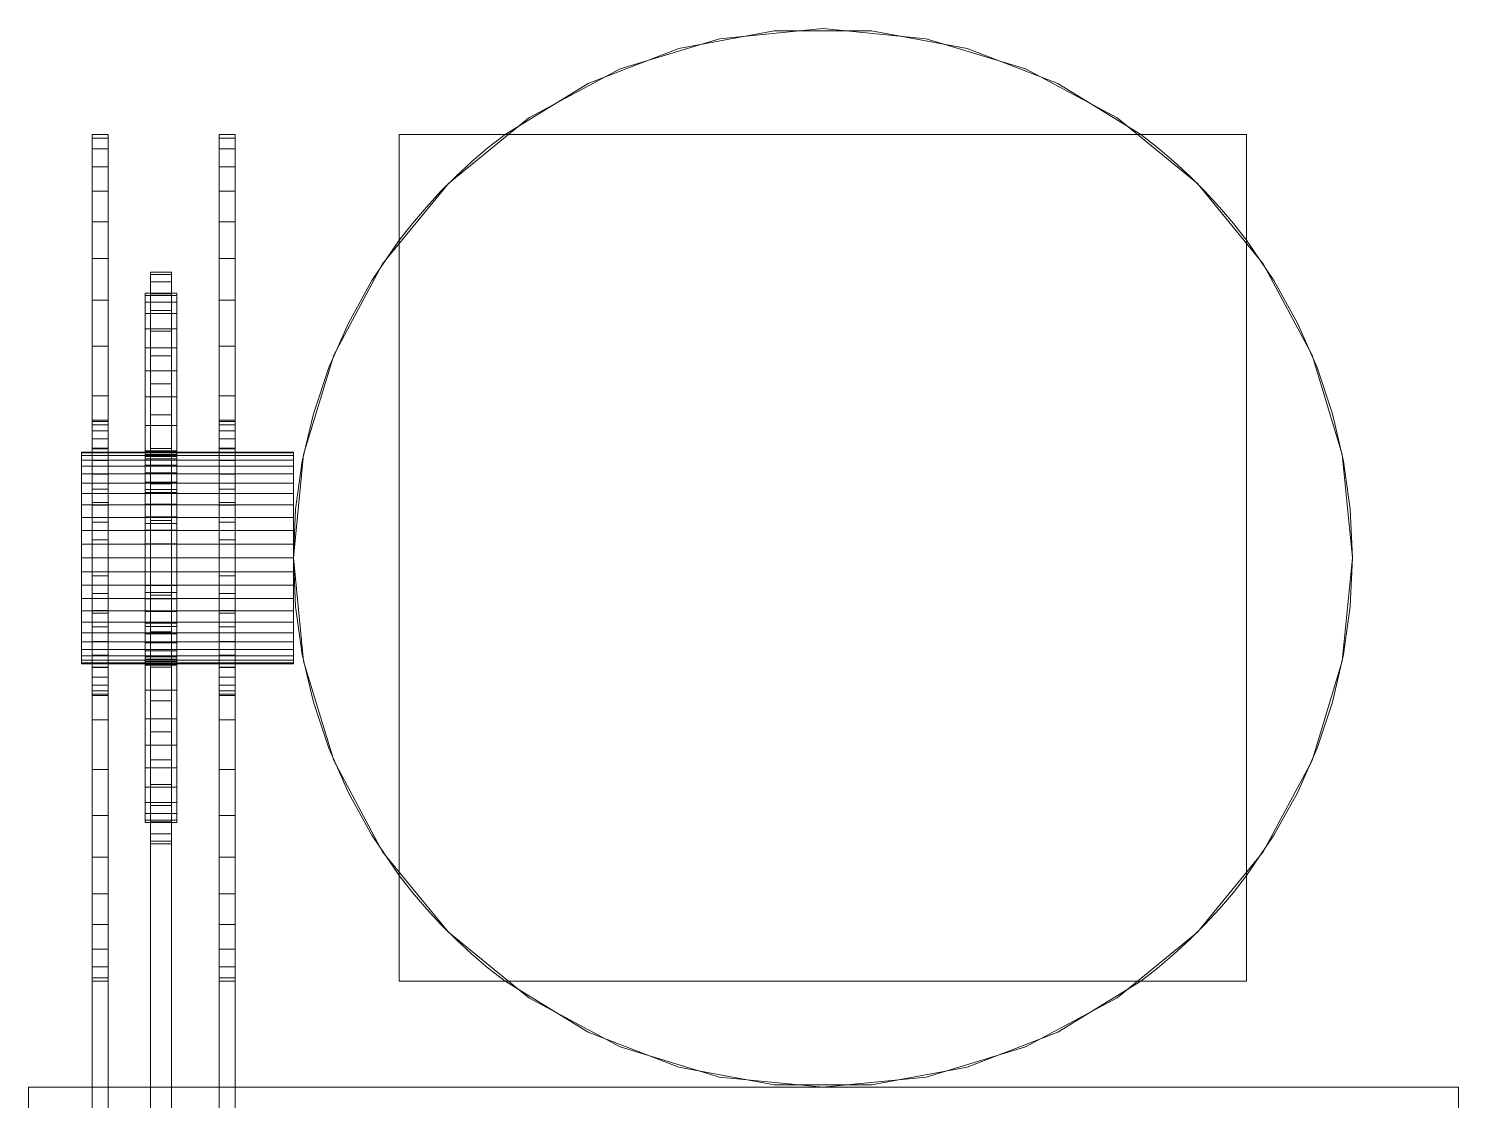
# Model space of a CAD drawing. Header units: millimetres. Extents: x -1970 to 59977, y -65068 to 6837.
# Drawn here: x 795 to 1065, y -62177.5 to -61975 of the extents above; entities that cross this region are included whole.
import ezdxf

# ---------------------------------------------------------------- set-up
doc = ezdxf.new("R2010")
doc.units = ezdxf.units.MM
doc.layers.add('R22_BASE_frontal', color=7, linetype='Continuous', lineweight=0)

msp = doc.modelspace()

# ---------------------------------------------------------------- linework, layer by layer
at = {"layer": 'R22_BASE_frontal'}
for p, q in [((935.82, -61975.422), (917.77, -61978.779)), ((945, -61975), (925.491, -61976.921)), ((954.18, -61975.422), (935.82, -61975.422)), ((964.509, -61976.921), (945, -61975)), ((972.23, -61978.779), (954.18, -61975.422)), ((925.491, -61976.921), (906.732, -61982.612)), ((983.268, -61982.612), (964.509, -61976.921)), ((917.77, -61978.779), (900.637, -61985.379)), ((989.363, -61985.379), (972.23, -61978.779)), ((906.732, -61982.612), (889.443, -61991.853)), ((1000.557, -61991.853), (983.268, -61982.612)), ((900.637, -61985.379), (885, -61995)), ((1005, -61995), (989.363, -61985.379)), ((889.443, -61991.853), (874.289, -62004.289)), ((1015.711, -62004.289), (1000.557, -61991.853)), ((807, -62049), (807, -61995)), ((807, -61995), (807, -61995.684)), ((807, -61995), (810, -61995)), ((807, -62049.222), (807, -61995.684)), ((807, -61995.684), (807, -61997.726)), ((807, -61995.684), (810, -61995.684)), ((810, -61995.684), (810, -61995)), ((810, -61995), (810, -62049)), ((810, -61997.726), (810, -61995.684)), ((810, -61995.684), (810, -62049.222)), ((831, -62049), (831, -61995)), ((831, -61995), (831, -61995.684)), ((831, -61995), (834, -61995)), ((831, -62049.222), (831, -61995.684)), ((831, -61995.684), (831, -61997.726)), ((831, -61995.684), (834, -61995.684)), ((834, -61995.684), (834, -61995)), ((834, -61995), (834, -62049)), ((834, -61997.726), (834, -61995.684)), ((834, -61995.684), (834, -62049.222)), ((865, -61995), (865, -62015)), ((865, -61995), (865, -62155)), ((1025, -61995), (865, -61995)), ((885, -61995), (865, -61995)), ((885, -61995), (881.807, -61997.498)), ((1005, -61995), (885, -61995)), ((1008.193, -61997.498), (1005, -61995)), ((1025, -61995), (1005, -61995)), ((1025, -62155), (1025, -61995)), ((1025, -62015), (1025, -61995)), ((807, -62049.886), (807, -61997.726)), ((807, -61997.726), (807, -62001.09)), ((807, -61997.726), (810, -61997.726)), ((810, -62001.09), (810, -61997.726)), ((810, -61997.726), (810, -62049.886)), ((831, -62049.886), (831, -61997.726)), ((831, -61997.726), (831, -62001.09)), ((831, -61997.726), (834, -61997.726)), ((834, -62001.09), (834, -61997.726)), ((834, -61997.726), (834, -62049.886)), ((881.807, -61997.498), (878.718, -62000.123)), ((1011.282, -62000.123), (1008.193, -61997.498)), ((807, -62050.979), (807, -62001.09)), ((807, -62001.09), (807, -62005.718)), ((807, -62001.09), (810, -62001.09)), ((810, -62005.718), (810, -62001.09)), ((810, -62001.09), (810, -62050.979)), ((831, -62050.979), (831, -62001.09)), ((831, -62001.09), (831, -62005.718)), ((831, -62001.09), (834, -62001.09)), ((834, -62005.718), (834, -62001.09)), ((834, -62001.09), (834, -62050.979)), ((878.718, -62000.123), (875.737, -62002.871)), ((1014.263, -62002.871), (1011.282, -62000.123)), ((874.289, -62004.289), (861.853, -62019.443)), ((875.737, -62002.871), (872.871, -62005.737)), ((1017.129, -62005.737), (1014.263, -62002.871)), ((1028.147, -62019.443), (1015.711, -62004.289)), ((807, -62052.483), (807, -62005.718)), ((807, -62005.718), (807, -62011.532)), ((807, -62005.718), (810, -62005.718)), ((810, -62011.532), (810, -62005.718)), ((810, -62005.718), (810, -62052.483)), ((831, -62052.483), (831, -62005.718)), ((831, -62005.718), (831, -62011.532)), ((831, -62005.718), (834, -62005.718)), ((834, -62011.532), (834, -62005.718)), ((834, -62005.718), (834, -62052.483)), ((872.871, -62005.737), (870.123, -62008.718)), ((1019.877, -62008.718), (1017.129, -62005.737)), ((870.123, -62008.718), (867.498, -62011.807)), ((1022.502, -62011.807), (1019.877, -62008.718)), ((807, -62054.373), (807, -62011.532)), ((807, -62011.532), (807, -62018.431)), ((807, -62011.532), (810, -62011.532)), ((810, -62018.431), (810, -62011.532)), ((810, -62011.532), (810, -62054.373)), ((831, -62054.373), (831, -62011.532)), ((831, -62011.532), (831, -62018.431)), ((831, -62011.532), (834, -62011.532)), ((834, -62018.431), (834, -62011.532)), ((834, -62011.532), (834, -62054.373)), ((867.498, -62011.807), (865, -62015)), ((1025, -62015), (1022.502, -62011.807)), ((865, -62015), (859.83, -62022.597)), ((865, -62015), (865, -62135)), ((1030.17, -62022.597), (1025, -62015)), ((1025, -62135), (1025, -62015)), ((807, -62056.615), (807, -62018.431)), ((807, -62018.431), (807, -62026.299)), ((807, -62018.431), (810, -62018.431)), ((810, -62026.299), (810, -62018.431)), ((810, -62018.431), (810, -62056.615)), ((831, -62056.615), (831, -62018.431)), ((831, -62018.431), (831, -62026.299)), ((831, -62018.431), (834, -62018.431)), ((834, -62026.299), (834, -62018.431)), ((834, -62018.431), (834, -62056.615)), ((818, -62025), (818, -62021)), ((818, -62021), (818, -62021.462)), ((818, -62021), (822, -62021)), ((818, -62025.428), (818, -62021.462)), ((818, -62021.462), (818, -62022.84)), ((818, -62021.462), (822, -62021.462)), ((822, -62021.462), (822, -62021)), ((822, -62021), (822, -62025)), ((822, -62022.84), (822, -62021.462)), ((822, -62021.462), (822, -62025.428)), ((861.853, -62019.443), (852.612, -62036.732)), ((1037.388, -62036.732), (1028.147, -62019.443)), ((818, -62026.704), (818, -62022.84)), ((818, -62022.84), (818, -62025.111)), ((818, -62022.84), (822, -62022.84)), ((822, -62025.111), (822, -62022.84)), ((822, -62022.84), (822, -62026.704)), ((859.83, -62022.597), (855.379, -62030.637)), ((1034.621, -62030.637), (1030.17, -62022.597)), ((807, -62059.172), (807, -62026.299)), ((807, -62026.299), (807, -62035)), ((807, -62026.299), (810, -62026.299)), ((810, -62035), (810, -62026.299)), ((810, -62026.299), (810, -62059.172)), ((817, -62054.75), (817, -62025)), ((817, -62025), (817, -62025.428)), ((817, -62025), (823, -62025)), ((817, -62054.923), (817, -62025.428)), ((817, -62025.428), (817, -62026.704)), ((817, -62025.428), (823, -62025.428)), ((817, -62055.44), (817, -62026.704)), ((817, -62026.704), (817, -62028.806)), ((817, -62026.704), (823, -62026.704)), ((818, -62025.428), (818, -62025)), ((822, -62025), (818, -62025)), ((818, -62028.806), (818, -62025.111)), ((818, -62025.111), (818, -62028.235)), ((818, -62025.111), (822, -62025.111)), ((818, -62026.704), (818, -62025.428)), ((822, -62025.428), (818, -62025.428)), ((818, -62028.806), (818, -62026.704)), ((822, -62026.704), (818, -62026.704)), ((822, -62025), (822, -62025.428)), ((822, -62028.235), (822, -62025.111)), ((822, -62025.111), (822, -62028.806)), ((822, -62025.428), (822, -62026.704)), ((822, -62026.704), (822, -62028.806)), ((823, -62025.428), (823, -62025)), ((823, -62025), (823, -62054.75)), ((823, -62026.704), (823, -62025.428)), ((823, -62025.428), (823, -62054.923)), ((823, -62028.806), (823, -62026.704)), ((823, -62026.704), (823, -62055.44)), ((831, -62059.172), (831, -62026.299)), ((831, -62026.299), (831, -62035)), ((831, -62026.299), (834, -62026.299)), ((834, -62035), (834, -62026.299)), ((834, -62026.299), (834, -62059.172)), ((817, -62056.291), (817, -62028.806)), ((817, -62028.806), (817, -62031.699)), ((817, -62028.806), (823, -62028.806)), ((818, -62031.699), (818, -62028.235)), ((818, -62028.235), (818, -62032.159)), ((818, -62028.235), (822, -62028.235)), ((818, -62031.699), (818, -62028.806)), ((822, -62028.806), (818, -62028.806)), ((822, -62032.159), (822, -62028.235)), ((822, -62028.235), (822, -62031.699)), ((822, -62028.806), (822, -62031.699)), ((823, -62031.699), (823, -62028.806)), ((823, -62028.806), (823, -62056.291)), ((817, -62057.463), (817, -62031.699)), ((817, -62031.699), (817, -62035.332)), ((817, -62031.699), (823, -62031.699)), ((818, -62035.332), (818, -62031.699)), ((822, -62031.699), (818, -62031.699)), ((818, -62035.332), (818, -62032.159)), ((818, -62032.159), (818, -62036.816)), ((818, -62032.159), (822, -62032.159)), ((822, -62031.699), (822, -62035.332)), ((822, -62036.816), (822, -62032.159)), ((822, -62032.159), (822, -62035.332)), ((823, -62035.332), (823, -62031.699)), ((823, -62031.699), (823, -62057.463)), ((855.379, -62030.637), (851.685, -62039.052)), ((1038.315, -62039.052), (1034.621, -62030.637)), ((807, -62062), (807, -62035)), ((807, -62035), (807, -62044.385)), ((807, -62035), (810, -62035)), ((810, -62044.385), (810, -62035)), ((810, -62035), (810, -62062)), ((831, -62062), (831, -62035)), ((831, -62035), (831, -62044.385)), ((831, -62035), (834, -62035)), ((834, -62044.385), (834, -62035)), ((834, -62035), (834, -62062)), ((817, -62058.935), (817, -62035.332)), ((817, -62035.332), (817, -62039.645)), ((817, -62035.332), (823, -62035.332)), ((818, -62039.645), (818, -62035.332)), ((822, -62035.332), (818, -62035.332)), ((818, -62039.645), (818, -62036.816)), ((818, -62036.816), (818, -62042.127)), ((818, -62036.816), (822, -62036.816)), ((822, -62035.332), (822, -62039.645)), ((822, -62042.127), (822, -62036.816)), ((822, -62036.816), (822, -62039.645)), ((823, -62039.645), (823, -62035.332)), ((823, -62035.332), (823, -62058.935)), ((852.612, -62036.732), (846.921, -62055.491)), ((1043.079, -62055.491), (1037.388, -62036.732)), ((817, -62060.681), (817, -62039.645)), ((817, -62039.645), (817, -62044.562)), ((817, -62039.645), (823, -62039.645)), ((818, -62044.562), (818, -62039.645)), ((822, -62039.645), (818, -62039.645)), ((822, -62039.645), (822, -62044.562)), ((823, -62044.562), (823, -62039.645)), ((823, -62039.645), (823, -62060.681)), ((851.685, -62039.052), (848.779, -62047.77)), ((1041.221, -62047.77), (1038.315, -62039.052)), ((818, -62044.562), (818, -62042.127)), ((818, -62042.127), (818, -62048)), ((818, -62042.127), (822, -62042.127)), ((822, -62048), (822, -62042.127)), ((822, -62042.127), (822, -62044.562)), ((807, -62065.05), (807, -62044.385)), ((807, -62044.385), (807, -62054.294)), ((807, -62044.385), (810, -62044.385)), ((810, -62054.294), (810, -62044.385)), ((810, -62044.385), (810, -62065.05)), ((817, -62062.673), (817, -62044.562)), ((817, -62044.562), (817, -62050)), ((817, -62044.562), (823, -62044.562)), ((818, -62050), (818, -62044.562)), ((822, -62044.562), (818, -62044.562)), ((822, -62044.562), (822, -62050)), ((823, -62050), (823, -62044.562)), ((823, -62044.562), (823, -62062.673)), ((831, -62065.05), (831, -62044.385)), ((831, -62044.385), (831, -62054.294)), ((831, -62044.385), (834, -62044.385)), ((834, -62054.294), (834, -62044.385)), ((834, -62044.385), (834, -62065.05)), ((818, -62050), (818, -62048)), ((818, -62048), (818, -62054.335)), ((818, -62048), (822, -62048)), ((822, -62054.335), (822, -62048)), ((822, -62048), (822, -62050)), ((848.779, -62047.77), (846.685, -62056.718)), ((1043.315, -62056.718), (1041.221, -62047.77)), ((807, -62049.222), (807, -62049)), ((810, -62049), (807, -62049)), ((807, -62049.886), (807, -62049.222)), ((810, -62049.222), (807, -62049.222)), ((807, -62050.979), (807, -62049.886)), ((810, -62049.886), (807, -62049.886)), ((807, -62052.483), (807, -62050.979)), ((810, -62050.979), (807, -62050.979)), ((810, -62049), (810, -62049.222)), ((810, -62049.222), (810, -62049.886)), ((810, -62049.886), (810, -62050.979)), ((810, -62050.979), (810, -62052.483)), ((817, -62064.875), (817, -62050)), ((817, -62050), (817, -62055.866)), ((817, -62050), (823, -62050)), ((818, -62055.866), (818, -62050)), ((822, -62050), (818, -62050)), ((822, -62050), (822, -62055.866)), ((823, -62055.866), (823, -62050)), ((823, -62050), (823, -62064.875)), ((831, -62049.222), (831, -62049)), ((834, -62049), (831, -62049)), ((831, -62049.886), (831, -62049.222)), ((834, -62049.222), (831, -62049.222)), ((831, -62050.979), (831, -62049.886)), ((834, -62049.886), (831, -62049.886)), ((831, -62052.483), (831, -62050.979)), ((834, -62050.979), (831, -62050.979)), ((834, -62049), (834, -62049.222)), ((834, -62049.222), (834, -62049.886)), ((834, -62049.886), (834, -62050.979)), ((834, -62050.979), (834, -62052.483)), ((807, -62054.373), (807, -62052.483)), ((810, -62052.483), (807, -62052.483)), ((810, -62052.483), (810, -62054.373)), ((831, -62054.373), (831, -62052.483)), ((834, -62052.483), (831, -62052.483)), ((834, -62052.483), (834, -62054.373)), ((805, -62055.171), (805, -62055)), ((845, -62055), (805, -62055)), ((805, -62055.681), (805, -62055.171)), ((845, -62055.171), (805, -62055.171)), ((805, -62056.522), (805, -62055.681)), ((845, -62055.681), (805, -62055.681)), ((805, -62057.679), (805, -62056.522)), ((845, -62056.522), (805, -62056.522)), ((807, -62068.271), (807, -62054.294)), ((807, -62054.294), (807, -62064.558)), ((807, -62054.294), (810, -62054.294)), ((807, -62056.615), (807, -62054.373)), ((810, -62054.373), (807, -62054.373)), ((807, -62059.172), (807, -62056.615)), ((810, -62056.615), (807, -62056.615)), ((810, -62064.558), (810, -62054.294)), ((810, -62054.294), (810, -62068.271)), ((810, -62054.373), (810, -62056.615)), ((810, -62056.615), (810, -62059.172)), ((817, -62054.923), (817, -62054.75)), ((823, -62054.75), (817, -62054.75)), ((817, -62055.44), (817, -62054.923)), ((823, -62054.923), (817, -62054.923)), ((817, -62056.291), (817, -62055.44)), ((823, -62055.44), (817, -62055.44)), ((817, -62067.251), (817, -62055.866)), ((817, -62055.866), (817, -62062.059)), ((817, -62055.866), (823, -62055.866)), ((817, -62057.463), (817, -62056.291)), ((823, -62056.291), (817, -62056.291)), ((818, -62055.866), (818, -62054.335)), ((818, -62054.335), (818, -62061.024)), ((818, -62054.335), (822, -62054.335)), ((818, -62062.059), (818, -62055.866)), ((822, -62055.866), (818, -62055.866)), ((822, -62061.024), (822, -62054.335)), ((822, -62054.335), (822, -62055.866)), ((822, -62055.866), (822, -62062.059)), ((823, -62054.75), (823, -62054.923)), ((823, -62054.923), (823, -62055.44)), ((823, -62055.44), (823, -62056.291)), ((823, -62062.059), (823, -62055.866)), ((823, -62055.866), (823, -62067.251)), ((823, -62056.291), (823, -62057.463)), ((831, -62068.271), (831, -62054.294)), ((831, -62054.294), (831, -62064.558)), ((831, -62054.294), (834, -62054.294)), ((831, -62056.615), (831, -62054.373)), ((834, -62054.373), (831, -62054.373)), ((831, -62059.172), (831, -62056.615)), ((834, -62056.615), (831, -62056.615)), ((834, -62064.558), (834, -62054.294)), ((834, -62054.294), (834, -62068.271)), ((834, -62054.373), (834, -62056.615)), ((834, -62056.615), (834, -62059.172)), ((845, -62055.171), (845, -62055)), ((845, -62055.681), (845, -62055.171)), ((846.921, -62055.491), (845, -62075)), ((845, -62056.522), (845, -62055.681)), ((845, -62057.679), (845, -62056.522)), ((846.685, -62056.718), (845.422, -62065.82)), ((1045, -62075), (1043.079, -62055.491)), ((1044.578, -62065.82), (1043.315, -62056.718)), ((805, -62059.133), (805, -62057.679)), ((845, -62057.679), (805, -62057.679)), ((805, -62060.858), (805, -62059.133)), ((845, -62059.133), (805, -62059.133)), ((807, -62062), (807, -62059.172)), ((810, -62059.172), (807, -62059.172)), ((810, -62059.172), (810, -62062)), ((817, -62058.935), (817, -62057.463)), ((823, -62057.463), (817, -62057.463)), ((817, -62060.681), (817, -62058.935)), ((823, -62058.935), (817, -62058.935)), ((823, -62057.463), (823, -62058.935)), ((823, -62058.935), (823, -62060.681)), ((831, -62062), (831, -62059.172)), ((834, -62059.172), (831, -62059.172)), ((834, -62059.172), (834, -62062)), ((845, -62059.133), (845, -62057.679)), ((845, -62060.858), (845, -62059.133)), ((805, -62062.825), (805, -62060.858)), ((845, -62060.858), (805, -62060.858)), ((807, -62065.05), (807, -62062)), ((810, -62062), (807, -62062)), ((810, -62062), (810, -62065.05)), ((817, -62062.673), (817, -62060.681)), ((823, -62060.681), (817, -62060.681)), ((817, -62069.759), (817, -62062.059)), ((817, -62062.059), (817, -62068.474)), ((817, -62062.059), (823, -62062.059)), ((818, -62062.059), (818, -62061.024)), ((818, -62061.024), (818, -62067.952)), ((818, -62061.024), (822, -62061.024)), ((818, -62068.474), (818, -62062.059)), ((822, -62062.059), (818, -62062.059)), ((822, -62067.952), (822, -62061.024)), ((822, -62061.024), (822, -62062.059)), ((822, -62062.059), (822, -62068.474)), ((823, -62060.681), (823, -62062.673)), ((823, -62068.474), (823, -62062.059)), ((823, -62062.059), (823, -62069.759)), ((831, -62065.05), (831, -62062)), ((834, -62062), (831, -62062)), ((834, -62062), (834, -62065.05)), ((845, -62062.825), (845, -62060.858)), ((805, -62065), (805, -62062.825)), ((845, -62062.825), (805, -62062.825)), ((807, -62071.606), (807, -62064.558)), ((807, -62064.558), (807, -62075)), ((807, -62064.558), (810, -62064.558)), ((810, -62075), (810, -62064.558)), ((810, -62064.558), (810, -62071.606)), ((817, -62064.875), (817, -62062.673)), ((823, -62062.673), (817, -62062.673)), ((817, -62067.251), (817, -62064.875)), ((823, -62064.875), (817, -62064.875)), ((823, -62062.673), (823, -62064.875)), ((823, -62064.875), (823, -62067.251)), ((831, -62071.606), (831, -62064.558)), ((831, -62064.558), (831, -62075)), ((831, -62064.558), (834, -62064.558)), ((834, -62075), (834, -62064.558)), ((834, -62064.558), (834, -62071.606)), ((845, -62065), (845, -62062.825)), ((805, -62067.346), (805, -62065)), ((845, -62065), (805, -62065)), ((805, -62069.824), (805, -62067.346)), ((845, -62067.346), (805, -62067.346)), ((807, -62068.271), (807, -62065.05)), ((810, -62065.05), (807, -62065.05)), ((810, -62065.05), (810, -62068.271)), ((817, -62069.759), (817, -62067.251)), ((823, -62067.251), (817, -62067.251)), ((823, -62067.251), (823, -62069.759)), ((831, -62068.271), (831, -62065.05)), ((834, -62065.05), (831, -62065.05)), ((834, -62065.05), (834, -62068.271)), ((845, -62067.346), (845, -62065)), ((845.422, -62065.82), (845, -62075)), ((845, -62069.824), (845, -62067.346)), ((1045, -62075), (1044.578, -62065.82)), ((805, -62072.389), (805, -62069.824)), ((845, -62069.824), (805, -62069.824)), ((807, -62071.606), (807, -62068.271)), ((810, -62068.271), (807, -62068.271)), ((810, -62068.271), (810, -62071.606)), ((817, -62072.357), (817, -62068.474)), ((817, -62068.474), (817, -62075)), ((817, -62068.474), (823, -62068.474)), ((817, -62072.357), (817, -62069.759)), ((823, -62069.759), (817, -62069.759)), ((818, -62068.474), (818, -62067.952)), ((818, -62067.952), (818, -62075)), ((818, -62067.952), (822, -62067.952)), ((818, -62075), (818, -62068.474)), ((822, -62068.474), (818, -62068.474)), ((822, -62075), (822, -62067.952)), ((822, -62067.952), (822, -62068.474)), ((822, -62068.474), (822, -62075)), ((823, -62075), (823, -62068.474)), ((823, -62068.474), (823, -62072.357)), ((823, -62069.759), (823, -62072.357)), ((831, -62071.606), (831, -62068.271)), ((834, -62068.271), (831, -62068.271)), ((834, -62068.271), (834, -62071.606)), ((845, -62072.389), (845, -62069.824)), ((805, -62075), (805, -62072.389)), ((845, -62072.389), (805, -62072.389)), ((807, -62075), (807, -62071.606)), ((810, -62071.606), (807, -62071.606)), ((810, -62071.606), (810, -62075)), ((817, -62075), (817, -62072.357)), ((823, -62072.357), (817, -62072.357)), ((823, -62072.357), (823, -62075)), ((831, -62075), (831, -62071.606)), ((834, -62071.606), (831, -62071.606)), ((834, -62071.606), (834, -62075)), ((845, -62075), (845, -62072.389)), ((805, -62075), (805, -62077.611)), ((805, -62075), (845, -62075)), ((807, -62075), (810, -62075)), ((807, -62075), (807, -62078.394)), ((807, -62085.442), (807, -62075)), ((807, -62318), (807, -62075)), ((810, -62075), (810, -62085.442)), ((810, -62078.394), (810, -62075)), ((810, -62318), (810, -62075)), ((810, -62075), (831, -62075)), ((817, -62075), (823, -62075)), ((817, -62075), (817, -62077.643)), ((817, -62081.526), (817, -62075)), ((818, -62075), (822, -62075)), ((818, -62318), (818, -62075)), ((818, -62075), (818, -62081.526)), ((818, -62082.048), (818, -62075)), ((822, -62318), (822, -62075)), ((822, -62075), (822, -62082.048)), ((822, -62081.526), (822, -62075)), ((823, -62075), (823, -62081.526)), ((823, -62077.643), (823, -62075)), ((831, -62075), (834, -62075)), ((831, -62075), (831, -62078.394)), ((831, -62085.442), (831, -62075)), ((831, -62318), (831, -62075)), ((834, -62075), (834, -62085.442)), ((834, -62078.394), (834, -62075)), ((834, -62318), (834, -62075)), ((845, -62075), (845.422, -62084.18)), ((845, -62075), (846.921, -62094.509)), ((845, -62077.611), (845, -62075)), ((1043.079, -62094.509), (1045, -62075)), ((1044.578, -62084.18), (1045, -62075)), ((805, -62077.611), (805, -62080.176)), ((845, -62077.611), (805, -62077.611)), ((807, -62078.394), (807, -62085.442)), ((810, -62078.394), (807, -62078.394)), ((807, -62078.394), (807, -62081.729)), ((810, -62085.442), (810, -62078.394)), ((810, -62081.729), (810, -62078.394)), ((817, -62077.643), (817, -62081.526)), ((823, -62077.643), (817, -62077.643)), ((817, -62077.643), (817, -62080.241)), ((823, -62081.526), (823, -62077.643)), ((823, -62080.241), (823, -62077.643)), ((831, -62078.394), (831, -62085.442)), ((834, -62078.394), (831, -62078.394)), ((831, -62078.394), (831, -62081.729)), ((834, -62085.442), (834, -62078.394)), ((834, -62081.729), (834, -62078.394)), ((845, -62077.611), (845, -62080.176)), ((805, -62080.176), (805, -62082.654)), ((845, -62080.176), (805, -62080.176)), ((817, -62080.241), (817, -62087.941)), ((823, -62080.241), (817, -62080.241)), ((817, -62080.241), (817, -62082.749)), ((823, -62087.941), (823, -62080.241)), ((823, -62082.749), (823, -62080.241)), ((845, -62080.176), (845, -62082.654)), ((805, -62082.654), (805, -62085)), ((845, -62082.654), (805, -62082.654)), ((807, -62081.729), (807, -62095.706)), ((810, -62081.729), (807, -62081.729)), ((807, -62081.729), (807, -62084.95)), ((810, -62095.706), (810, -62081.729)), ((810, -62084.95), (810, -62081.729)), ((817, -62081.526), (823, -62081.526)), ((817, -62087.941), (817, -62081.526)), ((817, -62082.749), (817, -62094.134)), ((823, -62082.749), (817, -62082.749)), ((817, -62082.749), (817, -62085.125)), ((818, -62081.526), (818, -62082.048)), ((822, -62081.526), (818, -62081.526)), ((818, -62081.526), (818, -62087.941)), ((818, -62082.048), (822, -62082.048)), ((818, -62088.976), (818, -62082.048)), ((822, -62082.048), (822, -62081.526)), ((822, -62087.941), (822, -62081.526)), ((822, -62082.048), (822, -62088.976)), ((823, -62081.526), (823, -62087.941)), ((823, -62094.134), (823, -62082.749)), ((823, -62085.125), (823, -62082.749)), ((831, -62081.729), (831, -62095.706)), ((834, -62081.729), (831, -62081.729)), ((831, -62081.729), (831, -62084.95)), ((834, -62095.706), (834, -62081.729)), ((834, -62084.95), (834, -62081.729)), ((845, -62082.654), (845, -62085)), ((805, -62085), (805, -62087.175)), ((845, -62085), (805, -62085)), ((807, -62084.95), (807, -62105.615)), ((810, -62084.95), (807, -62084.95)), ((807, -62084.95), (807, -62088)), ((807, -62085.442), (810, -62085.442)), ((807, -62095.706), (807, -62085.442)), ((810, -62105.615), (810, -62084.95)), ((810, -62088), (810, -62084.95)), ((810, -62085.442), (810, -62095.706)), ((817, -62085.125), (817, -62100)), ((823, -62085.125), (817, -62085.125)), ((817, -62085.125), (817, -62087.327)), ((823, -62100), (823, -62085.125)), ((823, -62087.327), (823, -62085.125)), ((831, -62084.95), (831, -62105.615)), ((834, -62084.95), (831, -62084.95)), ((831, -62084.95), (831, -62088)), ((831, -62085.442), (834, -62085.442)), ((831, -62095.706), (831, -62085.442)), ((834, -62105.615), (834, -62084.95)), ((834, -62088), (834, -62084.95)), ((834, -62085.442), (834, -62095.706)), ((845, -62085), (845, -62087.175)), ((845.422, -62084.18), (846.685, -62093.282)), ((1043.315, -62093.282), (1044.578, -62084.18)), ((805, -62087.175), (805, -62089.142)), ((845, -62087.175), (805, -62087.175)), ((805, -62089.142), (805, -62090.867)), ((845, -62089.142), (805, -62089.142)), ((807, -62088), (807, -62115)), ((810, -62088), (807, -62088)), ((807, -62088), (807, -62090.828)), ((810, -62115), (810, -62088)), ((810, -62090.828), (810, -62088)), ((817, -62087.327), (817, -62105.438)), ((823, -62087.327), (817, -62087.327)), ((817, -62087.327), (817, -62089.319)), ((817, -62087.941), (823, -62087.941)), ((817, -62094.134), (817, -62087.941)), ((818, -62087.941), (818, -62088.976)), ((822, -62087.941), (818, -62087.941)), ((818, -62087.941), (818, -62094.134)), ((818, -62088.976), (822, -62088.976)), ((818, -62095.665), (818, -62088.976)), ((822, -62088.976), (822, -62087.941)), ((822, -62094.134), (822, -62087.941)), ((822, -62088.976), (822, -62095.665)), ((823, -62105.438), (823, -62087.327)), ((823, -62089.319), (823, -62087.327)), ((823, -62087.941), (823, -62094.134)), ((831, -62088), (831, -62115)), ((834, -62088), (831, -62088)), ((831, -62088), (831, -62090.828)), ((834, -62115), (834, -62088)), ((834, -62090.828), (834, -62088)), ((845, -62087.175), (845, -62089.142)), ((845, -62089.142), (845, -62090.867)), ((805, -62090.867), (805, -62092.321)), ((845, -62090.867), (805, -62090.867)), ((807, -62090.828), (807, -62123.701)), ((810, -62090.828), (807, -62090.828)), ((807, -62090.828), (807, -62093.385)), ((810, -62123.701), (810, -62090.828)), ((810, -62093.385), (810, -62090.828)), ((817, -62089.319), (817, -62110.355)), ((823, -62089.319), (817, -62089.319)), ((817, -62089.319), (817, -62091.065)), ((817, -62091.065), (817, -62114.668)), ((823, -62091.065), (817, -62091.065)), ((817, -62091.065), (817, -62092.537)), ((823, -62110.355), (823, -62089.319)), ((823, -62091.065), (823, -62089.319)), ((823, -62114.668), (823, -62091.065)), ((823, -62092.537), (823, -62091.065)), ((831, -62090.828), (831, -62123.701)), ((834, -62090.828), (831, -62090.828)), ((831, -62090.828), (831, -62093.385)), ((834, -62123.701), (834, -62090.828)), ((834, -62093.385), (834, -62090.828)), ((845, -62090.867), (845, -62092.321)), ((805, -62092.321), (805, -62093.478)), ((845, -62092.321), (805, -62092.321)), ((805, -62093.478), (805, -62094.319)), ((845, -62093.478), (805, -62093.478)), ((805, -62094.319), (805, -62094.829)), ((845, -62094.319), (805, -62094.319)), ((807, -62093.385), (807, -62131.569)), ((810, -62093.385), (807, -62093.385)), ((807, -62093.385), (807, -62095.627)), ((810, -62131.569), (810, -62093.385)), ((810, -62095.627), (810, -62093.385)), ((817, -62092.537), (817, -62118.301)), ((823, -62092.537), (817, -62092.537)), ((817, -62092.537), (817, -62093.709)), ((817, -62093.709), (817, -62121.194)), ((823, -62093.709), (817, -62093.709)), ((817, -62093.709), (817, -62094.56)), ((817, -62094.134), (823, -62094.134)), ((817, -62100), (817, -62094.134)), ((817, -62094.56), (817, -62123.296)), ((823, -62094.56), (817, -62094.56)), ((817, -62094.56), (817, -62095.077)), ((818, -62094.134), (818, -62095.665)), ((822, -62094.134), (818, -62094.134)), ((818, -62094.134), (818, -62100)), ((822, -62095.665), (822, -62094.134)), ((822, -62100), (822, -62094.134)), ((823, -62118.301), (823, -62092.537)), ((823, -62093.709), (823, -62092.537)), ((823, -62121.194), (823, -62093.709)), ((823, -62094.56), (823, -62093.709)), ((823, -62094.134), (823, -62100)), ((823, -62123.296), (823, -62094.56)), ((823, -62095.077), (823, -62094.56)), ((831, -62093.385), (831, -62131.569)), ((834, -62093.385), (831, -62093.385)), ((831, -62093.385), (831, -62095.627)), ((834, -62131.569), (834, -62093.385)), ((834, -62095.627), (834, -62093.385)), ((845, -62092.321), (845, -62093.478)), ((845, -62093.478), (845, -62094.319)), ((845, -62094.319), (845, -62094.829)), ((846.685, -62093.282), (848.779, -62102.23)), ((846.921, -62094.509), (852.612, -62113.268)), ((1037.388, -62113.268), (1043.079, -62094.509)), ((1041.221, -62102.23), (1043.315, -62093.282)), ((805, -62094.829), (805, -62095)), ((845, -62094.829), (805, -62094.829)), ((845, -62095), (805, -62095)), ((807, -62095.627), (807, -62138.468)), ((810, -62095.627), (807, -62095.627)), ((807, -62095.627), (807, -62097.517)), ((807, -62095.706), (810, -62095.706)), ((807, -62105.615), (807, -62095.706)), ((810, -62138.468), (810, -62095.627)), ((810, -62097.517), (810, -62095.627)), ((810, -62095.706), (810, -62105.615)), ((817, -62095.077), (817, -62124.572)), ((823, -62095.077), (817, -62095.077)), ((817, -62095.077), (817, -62095.25)), ((817, -62095.25), (817, -62125)), ((823, -62095.25), (817, -62095.25)), ((818, -62095.665), (822, -62095.665)), ((818, -62102), (818, -62095.665)), ((822, -62095.665), (822, -62102)), ((823, -62124.572), (823, -62095.077)), ((823, -62095.25), (823, -62095.077)), ((823, -62125), (823, -62095.25)), ((831, -62095.627), (831, -62138.468)), ((834, -62095.627), (831, -62095.627)), ((831, -62095.627), (831, -62097.517)), ((831, -62095.706), (834, -62095.706)), ((831, -62105.615), (831, -62095.706)), ((834, -62138.468), (834, -62095.627)), ((834, -62097.517), (834, -62095.627)), ((834, -62095.706), (834, -62105.615)), ((845, -62094.829), (845, -62095)), ((807, -62097.517), (807, -62144.282)), ((810, -62097.517), (807, -62097.517)), ((807, -62097.517), (807, -62099.021)), ((807, -62099.021), (807, -62148.91)), ((810, -62099.021), (807, -62099.021)), ((807, -62099.021), (807, -62100.114)), ((810, -62144.282), (810, -62097.517)), ((810, -62099.021), (810, -62097.517)), ((810, -62148.91), (810, -62099.021)), ((810, -62100.114), (810, -62099.021)), ((817, -62100), (823, -62100)), ((817, -62105.438), (817, -62100)), ((818, -62100), (818, -62102)), ((822, -62100), (818, -62100)), ((818, -62100), (818, -62105.438)), ((822, -62102), (822, -62100)), ((822, -62105.438), (822, -62100)), ((823, -62100), (823, -62105.438)), ((831, -62097.517), (831, -62144.282)), ((834, -62097.517), (831, -62097.517)), ((831, -62097.517), (831, -62099.021)), ((831, -62099.021), (831, -62148.91)), ((834, -62099.021), (831, -62099.021)), ((831, -62099.021), (831, -62100.114)), ((834, -62144.282), (834, -62097.517)), ((834, -62099.021), (834, -62097.517)), ((834, -62148.91), (834, -62099.021)), ((834, -62100.114), (834, -62099.021)), ((807, -62100.114), (807, -62152.274)), ((810, -62100.114), (807, -62100.114)), ((807, -62100.114), (807, -62100.778)), ((807, -62100.778), (807, -62154.316)), ((810, -62100.778), (807, -62100.778)), ((807, -62100.778), (807, -62101)), ((807, -62101), (807, -62155)), ((810, -62101), (807, -62101)), ((810, -62152.274), (810, -62100.114)), ((810, -62100.778), (810, -62100.114)), ((810, -62154.316), (810, -62100.778)), ((810, -62101), (810, -62100.778)), ((810, -62155), (810, -62101)), ((818, -62102), (822, -62102)), ((818, -62107.873), (818, -62102)), ((822, -62102), (822, -62107.873)), ((831, -62100.114), (831, -62152.274)), ((834, -62100.114), (831, -62100.114)), ((831, -62100.114), (831, -62100.778)), ((831, -62100.778), (831, -62154.316)), ((834, -62100.778), (831, -62100.778)), ((831, -62100.778), (831, -62101)), ((831, -62101), (831, -62155)), ((834, -62101), (831, -62101)), ((834, -62152.274), (834, -62100.114)), ((834, -62100.778), (834, -62100.114)), ((834, -62154.316), (834, -62100.778)), ((834, -62101), (834, -62100.778)), ((834, -62155), (834, -62101)), ((848.779, -62102.23), (851.685, -62110.948)), ((1038.315, -62110.948), (1041.221, -62102.23)), ((807, -62105.615), (810, -62105.615)), ((807, -62115), (807, -62105.615)), ((810, -62105.615), (810, -62115)), ((817, -62105.438), (823, -62105.438)), ((817, -62110.355), (817, -62105.438)), ((818, -62105.438), (818, -62107.873)), ((822, -62105.438), (818, -62105.438)), ((818, -62105.438), (818, -62110.355)), ((818, -62107.873), (822, -62107.873)), ((818, -62113.184), (818, -62107.873)), ((822, -62107.873), (822, -62105.438)), ((822, -62110.355), (822, -62105.438)), ((822, -62107.873), (822, -62113.184)), ((823, -62105.438), (823, -62110.355)), ((831, -62105.615), (834, -62105.615)), ((831, -62115), (831, -62105.615)), ((834, -62105.615), (834, -62115)), ((817, -62110.355), (823, -62110.355)), ((817, -62114.668), (817, -62110.355)), ((818, -62110.355), (818, -62113.184)), ((822, -62110.355), (818, -62110.355)), ((818, -62110.355), (818, -62114.668)), ((822, -62113.184), (822, -62110.355)), ((822, -62114.668), (822, -62110.355)), ((823, -62110.355), (823, -62114.668)), ((818, -62113.184), (822, -62113.184)), ((818, -62117.841), (818, -62113.184)), ((822, -62113.184), (822, -62117.841)), ((851.685, -62110.948), (855.379, -62119.363)), ((852.612, -62113.268), (861.853, -62130.557)), ((1028.147, -62130.557), (1037.388, -62113.268)), ((1034.621, -62119.363), (1038.315, -62110.948)), ((807, -62115), (810, -62115)), ((807, -62123.701), (807, -62115)), ((810, -62115), (810, -62123.701)), ((817, -62114.668), (823, -62114.668)), ((817, -62118.301), (817, -62114.668)), ((818, -62114.668), (818, -62117.841)), ((822, -62114.668), (818, -62114.668)), ((818, -62114.668), (818, -62118.301)), ((822, -62117.841), (822, -62114.668)), ((822, -62118.301), (822, -62114.668)), ((823, -62114.668), (823, -62118.301)), ((831, -62115), (834, -62115)), ((831, -62123.701), (831, -62115)), ((834, -62115), (834, -62123.701)), ((817, -62118.301), (823, -62118.301)), ((817, -62121.194), (817, -62118.301)), ((818, -62117.841), (822, -62117.841)), ((818, -62121.765), (818, -62117.841)), ((818, -62118.301), (818, -62121.765)), ((822, -62118.301), (818, -62118.301)), ((818, -62118.301), (818, -62121.194)), ((822, -62117.841), (822, -62121.765)), ((822, -62121.765), (822, -62118.301)), ((822, -62121.194), (822, -62118.301)), ((823, -62118.301), (823, -62121.194)), ((817, -62121.194), (823, -62121.194)), ((817, -62123.296), (817, -62121.194)), ((818, -62121.194), (818, -62124.889)), ((822, -62121.194), (818, -62121.194)), ((818, -62121.194), (818, -62123.296)), ((822, -62124.889), (822, -62121.194)), ((822, -62123.296), (822, -62121.194)), ((823, -62121.194), (823, -62123.296)), ((855.379, -62119.363), (859.83, -62127.403)), ((1030.17, -62127.403), (1034.621, -62119.363)), ((807, -62123.701), (810, -62123.701)), ((807, -62131.569), (807, -62123.701)), ((810, -62123.701), (810, -62131.569)), ((817, -62123.296), (823, -62123.296)), ((817, -62124.572), (817, -62123.296)), ((818, -62121.765), (822, -62121.765)), ((818, -62124.889), (818, -62121.765)), ((818, -62123.296), (818, -62127.16)), ((822, -62123.296), (818, -62123.296)), ((818, -62123.296), (818, -62124.572)), ((822, -62121.765), (822, -62124.889)), ((822, -62127.16), (822, -62123.296)), ((822, -62124.572), (822, -62123.296)), ((823, -62123.296), (823, -62124.572)), ((831, -62123.701), (834, -62123.701)), ((831, -62131.569), (831, -62123.701)), ((834, -62123.701), (834, -62131.569)), ((817, -62124.572), (823, -62124.572)), ((817, -62125), (817, -62124.572)), ((817, -62125), (823, -62125)), ((818, -62124.572), (818, -62128.538)), ((822, -62124.572), (818, -62124.572)), ((818, -62124.572), (818, -62125)), ((818, -62124.889), (822, -62124.889)), ((818, -62127.16), (818, -62124.889)), ((818, -62125), (818, -62129)), ((822, -62125), (818, -62125)), ((822, -62128.538), (822, -62124.572)), ((822, -62125), (822, -62124.572)), ((822, -62124.889), (822, -62127.16)), ((822, -62129), (822, -62125)), ((823, -62124.572), (823, -62125)), ((818, -62127.16), (822, -62127.16)), ((818, -62128.538), (818, -62127.16)), ((818, -62128.538), (822, -62128.538)), ((818, -62129), (818, -62128.538)), ((818, -62129), (822, -62129)), ((822, -62127.16), (822, -62128.538)), ((822, -62128.538), (822, -62129)), ((859.83, -62127.403), (865, -62135)), ((1025, -62135), (1030.17, -62127.403)), ((807, -62131.569), (810, -62131.569)), ((807, -62138.468), (807, -62131.569)), ((810, -62131.569), (810, -62138.468)), ((831, -62131.569), (834, -62131.569)), ((831, -62138.468), (831, -62131.569)), ((834, -62131.569), (834, -62138.468)), ((861.853, -62130.557), (874.289, -62145.711)), ((1015.711, -62145.711), (1028.147, -62130.557)), ((865, -62135), (865, -62155)), ((865, -62135), (867.498, -62138.193)), ((1022.502, -62138.193), (1025, -62135)), ((1025, -62155), (1025, -62135)), ((807, -62138.468), (810, -62138.468)), ((807, -62144.282), (807, -62138.468)), ((810, -62138.468), (810, -62144.282)), ((831, -62138.468), (834, -62138.468)), ((831, -62144.282), (831, -62138.468)), ((834, -62138.468), (834, -62144.282)), ((867.498, -62138.193), (870.123, -62141.282)), ((1019.877, -62141.282), (1022.502, -62138.193)), ((870.123, -62141.282), (872.871, -62144.263)), ((1017.129, -62144.263), (1019.877, -62141.282)), ((807, -62144.282), (810, -62144.282)), ((807, -62148.91), (807, -62144.282)), ((810, -62144.282), (810, -62148.91)), ((831, -62144.282), (834, -62144.282)), ((831, -62148.91), (831, -62144.282)), ((834, -62144.282), (834, -62148.91)), ((872.871, -62144.263), (875.737, -62147.129)), ((874.289, -62145.711), (889.443, -62158.147)), ((1000.557, -62158.147), (1015.711, -62145.711)), ((1014.263, -62147.129), (1017.129, -62144.263)), ((875.737, -62147.129), (878.718, -62149.877)), ((1011.282, -62149.877), (1014.263, -62147.129)), ((807, -62148.91), (810, -62148.91)), ((807, -62152.274), (807, -62148.91)), ((810, -62148.91), (810, -62152.274)), ((831, -62148.91), (834, -62148.91)), ((831, -62152.274), (831, -62148.91)), ((834, -62148.91), (834, -62152.274)), ((878.718, -62149.877), (881.807, -62152.502)), ((1008.193, -62152.502), (1011.282, -62149.877)), ((807, -62152.274), (810, -62152.274)), ((807, -62154.316), (807, -62152.274)), ((810, -62152.274), (810, -62154.316)), ((831, -62152.274), (834, -62152.274)), ((831, -62154.316), (831, -62152.274)), ((834, -62152.274), (834, -62154.316)), ((881.807, -62152.502), (885, -62155)), ((1005, -62155), (1008.193, -62152.502)), ((807, -62154.316), (810, -62154.316)), ((807, -62155), (807, -62154.316)), ((807, -62155), (810, -62155)), ((807, -62238), (807, -62155)), ((810, -62154.316), (810, -62155)), ((810, -62238), (810, -62155)), ((831, -62154.316), (834, -62154.316)), ((831, -62155), (831, -62154.316)), ((831, -62155), (834, -62155)), ((831, -62238), (831, -62155)), ((834, -62154.316), (834, -62155)), ((834, -62238), (834, -62155)), ((865, -62155), (885, -62155)), ((865, -62155), (1025, -62155)), ((885, -62155), (1005, -62155)), ((885, -62155), (900.637, -62164.621)), ((989.363, -62164.621), (1005, -62155)), ((1005, -62155), (1025, -62155)), ((889.443, -62158.147), (906.732, -62167.388)), ((983.268, -62167.388), (1000.557, -62158.147)), ((900.637, -62164.621), (917.77, -62171.221)), ((972.23, -62171.221), (989.363, -62164.621)), ((906.732, -62167.388), (925.491, -62173.079)), ((964.509, -62173.079), (983.268, -62167.388)), ((917.77, -62171.221), (935.82, -62174.578)), ((954.18, -62174.578), (972.23, -62171.221)), ((795, -62175), (1065, -62175)), ((795, -62190), (795, -62175)), ((925.491, -62173.079), (945, -62175)), ((935.82, -62174.578), (954.18, -62174.578)), ((945, -62175), (964.509, -62173.079)), ((1065, -62190), (1065, -62175))]:
    msp.add_line(p, q, dxfattribs=at)

doc.saveas('drawing.dxf')
